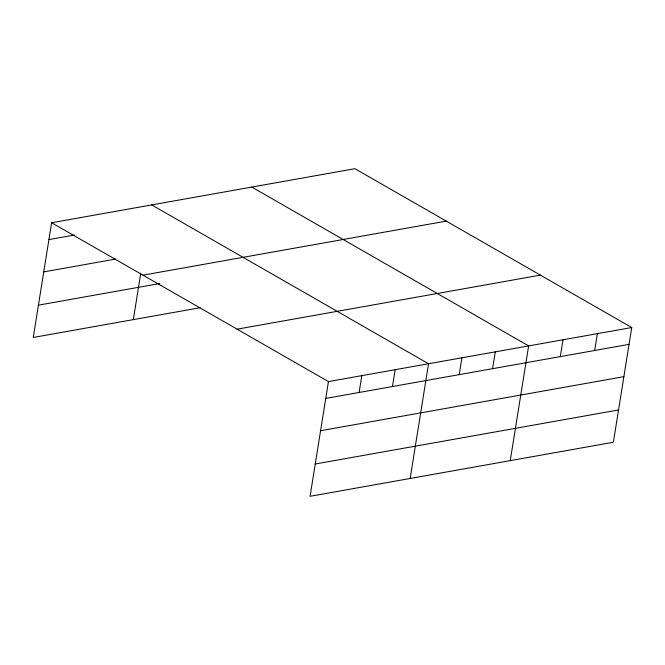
<?xml version="1.0" encoding="UTF-8"?>
<svg xmlns="http://www.w3.org/2000/svg" width="665" height="665" viewBox="0 0 665 665"><rect width="100%" height="100%" fill="white"/><g stroke="black" fill="none" stroke-linecap="round" stroke-linejoin="round"><path stroke-width="1" d="M51.621 222.75L328.452 381.585L310.081 496.306L613.379 442.25L631.75 327.537L354.919 168.694L51.621 222.75L33.25 337.463L200.065 307.737M133.341 319.624L140.772 273.207M359.117 392.475L361.818 375.642M392.483 386.531L395.176 369.698M410.164 478.468L428.543 363.755L151.711 204.911M459.207 374.636L461.901 357.803M492.574 368.693L495.267 351.86M510.255 460.629L528.633 345.916L251.802 187.073M560.304 356.615L563.006 339.79M594.685 350.488L597.378 333.664M48.927 239.583L74.206 235.078M43.757 271.885L115.535 259.092M142.975 275.169L446.273 221.113M38.42 305.16L159.741 283.539M237.097 329.175L540.396 275.119M328.452 381.585L631.75 327.537M325.759 398.418L629.057 344.362M320.588 430.721L623.878 376.664M315.252 464.004L618.55 409.948"/></g></svg>
